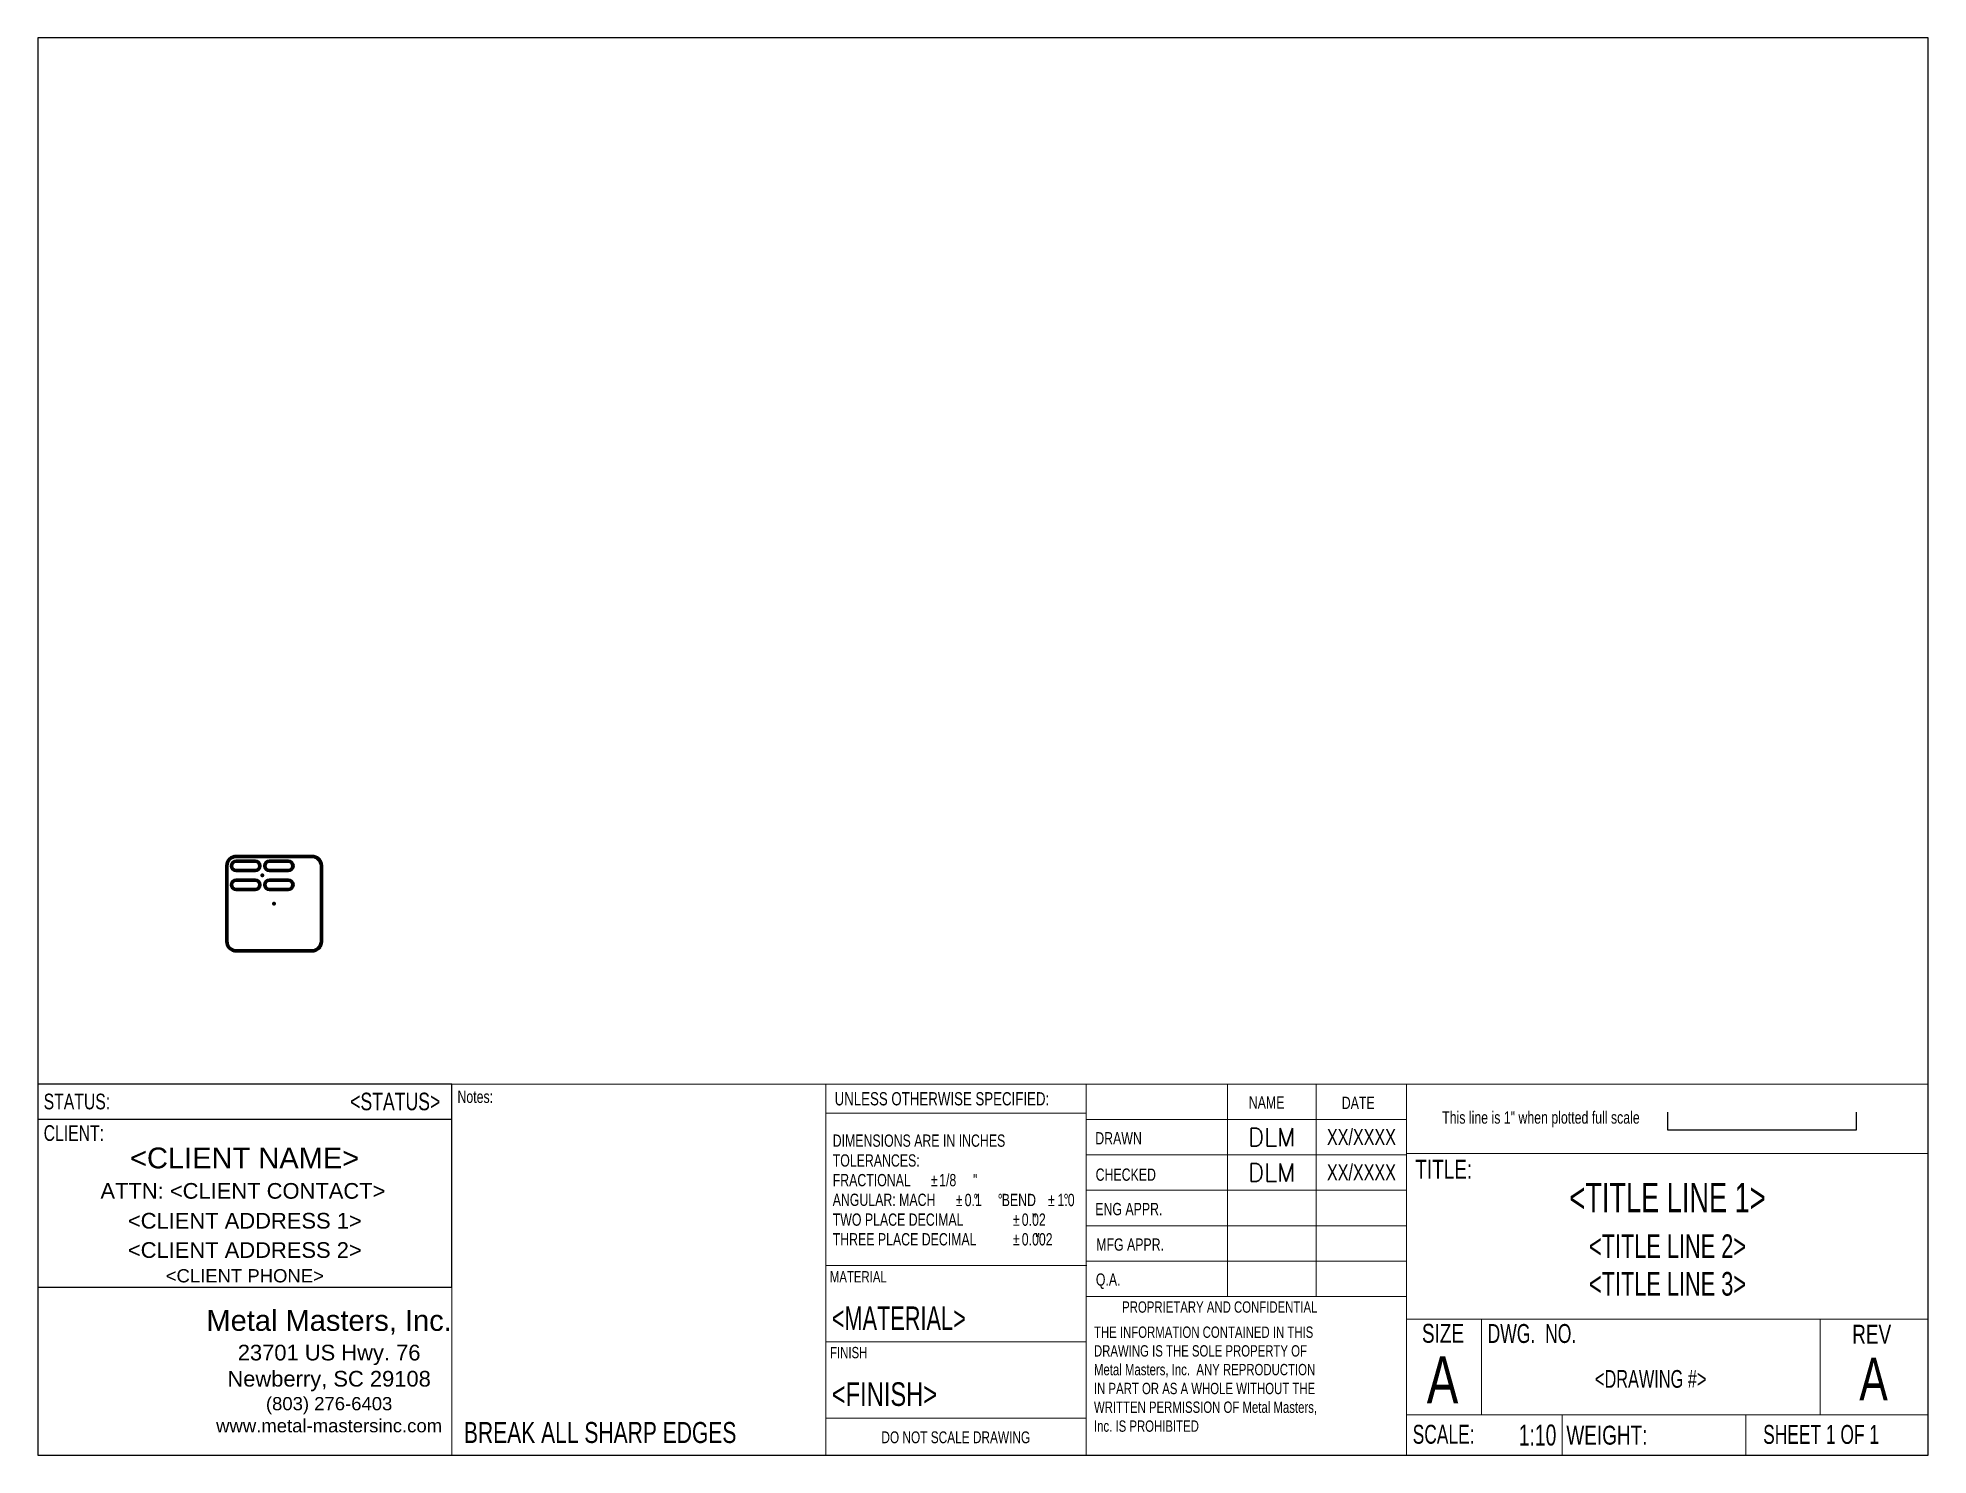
# Paper-space layout 'ANSI A horizontal' of a CAD drawing. Header units: inches. Extents: x 0 to 10, y 0 to 7.5.
# The model-space entities are those that its viewports show. They can reach past a viewport. Long polylines and large blocks are cut down to what shows.
import ezdxf

# ---------------------------------------------------------------- set-up
doc = ezdxf.new("R2010")
doc.units = ezdxf.units.IN
doc.header["$MEASUREMENT"] = 0
doc.layers.add('Dimension', color=250, linetype='Continuous', lineweight=158)
doc.layers.add('Hidden', color=7, linetype='Continuous')
doc.layers.get('Hidden').off()
doc.styles.add('ROMANS', font='romans.shx')
doc.styles.add('SLDTEXTSTYLE0', font='TXT', dxfattribs={"width": 0.75})
doc.styles.add('SLDTEXTSTYLE1', font='TXT', dxfattribs={"width": 0.6875})
doc.styles.add('SLDTEXTSTYLE2', font='TXT', dxfattribs={"width": 0.694444})
doc.styles.get("Standard").update_dxf_attribs({"font": 'arial.ttf'})

# ---------------------------------------------------------------- blocks, each defined once
blk = doc.blocks.new('Tolerance Specification')
at = {"color": 0, "linetype": 'Continuous', "lineweight": 0, "char_height": 0.065, "attachment_point": 1, "style": 'SLDTEXTSTYLE0'}
for s, insert in [('DIMENSIONS ARE IN INCHES', (0, 0.084)), ('TOLERANCES:', (0, -0.021)), ('FRACTIONAL', (0, -0.125)), ('\\A1;%%P', (0.519, -0.125)), ('\\A1;"', (0.742, -0.125)), ('ANGULAR: MACH', (0, -0.229)), ('\\A1;%%P  {\\H0.76923x; \\H0.4x; }%%D', (0.651, -0.23)), ('\\pi-0.195,l0.26,t0.26;°', (0.808, -0.23)), ('BEND', (0.894, -0.23)), ('%%P  {\\H0.46154x; }%%D', (1.139, -0.23)), ('TWO PLACE DECIMAL', (0, -0.334)), ('%%P   {\\H0.5x; }"', (0.953, -0.334)), ('THREE PLACE DECIMAL', (0, -0.438)), ('%%P    {\\H0.5x; }"', (0.953, -0.438))]:
    blk.add_mtext(s, dxfattribs=dict(at, insert=insert))
at = {"color": 250, "char_height": 0.065, "attachment_point": 1, "style": 'SLDTEXTSTYLE0'}
for s, insert in [('1/8', (0.563, -0.125)), ('0.1', (0.698, -0.23)), ('1.0', (1.189, -0.23)), ('0.02', (1, -0.334)), ('0.002', (1, -0.438))]:
    blk.add_mtext(s, dxfattribs=dict(at, insert=insert))
blk = doc.blocks.new('Legal Block')
at = {"color": 0, "linetype": 'Continuous', "lineweight": 0, "char_height": 0.06, "attachment_point": 1, "style": 'SLDTEXTSTYLE0'}
for s, insert in [('THE INFORMATION CONTAINED IN THIS', (0, 0.077)), ('DRAWING IS THE SOLE PROPERTY OF', (0, -0.022)), ('Metal Masters, Inc.  ANY REPRODUCTION ', (0, -0.121)), ('IN PART OR AS A WHOLE WITHOUT THE', (0, -0.221)), ('WRITTEN PERMISSION OF Metal Masters,', (0, -0.32)), ('Inc. IS PROHIBITED', (0, -0.42))]:
    blk.add_mtext(s, dxfattribs=dict(at, insert=insert))
blk = doc.blocks.new('Client Info')
at = {"color": 250, "attachment_point": 5}
for s, insert, char_height in [('<CLIENT NAME>', (1.094, 0.684), 0.11), ('ATTN: <CLIENT CONTACT>', (1.085, 0.51), 0.083), ('<CLIENT ADDRESS 1>', (1.095, 0.352), 0.083), ('<CLIENT ADDRESS 2>', (1.095, 0.197), 0.083), ('<CLIENT PHONE>', (1.095, 0.061), 0.07)]:
    blk.add_mtext(s, dxfattribs=dict(at, insert=insert, char_height=char_height))
blk = doc.blocks.new('*U9')
at = {"color": 250}
for p, q in [((-7.809, 1.964), (-10, 1.964)), ((-10, 1.964), (-10, 0)), ((-7.809, 1.777), (-7.809, 1.964)), ((-1.379, 1.816), (-1.379, 1.722)), ((-0.379, 1.722), (-0.379, 1.816)), ((-7.809, 1.777), (-10, 1.777)), ((-7.809, 0.888), (-7.809, 1.777)), ((-1.379, 1.722), (-0.379, 1.722)), ((-7.809, 0.888), (-10, 0.888))]:
    blk.add_line(p, q, dxfattribs=at)
at = {"color": 250, "linetype": 'Continuous', "lineweight": 18}
for p, q in [((-7.809, 1.964), (0, 1.964)), ((-5.832, 0), (-5.832, 1.964)), ((-4.455, 1.964), (-4.455, 0)), ((-3.706, 1.964), (-3.706, 0.839)), ((-3.238, 1.964), (-3.238, 0.839)), ((-2.759, 1.964), (-2.759, 0)), ((-4.455, 1.81), (-5.832, 1.81)), ((-4.455, 1.777), (-2.759, 1.777)), ((-4.455, 1.589), (-2.759, 1.589)), ((-2.759, 1.597), (0, 1.597)), ((-4.455, 1.402), (-2.759, 1.402)), ((-2.759, 1.214), (-4.455, 1.214)), ((-5.832, 1.004), (-4.45, 1.004)), ((-2.759, 1.027), (-4.455, 1.027)), ((-7.809, 0), (-7.809, 0.888)), ((-2.759, 0.839), (-4.45, 0.839)), ((-2.759, 0.72), (0, 0.72)), ((-2.363, 0.72), (-2.363, 0.213)), ((-0.572, 0.72), (-0.572, 0.213)), ((-5.832, 0.6), (-4.455, 0.6)), ((-2.759, 0.213), (0, 0.213)), ((-1.936, 0.213), (-1.936, 0)), ((-0.964, 0.213), (-0.964, 0)), ((-5.832, 0.196), (-4.455, 0.196))]:
    blk.add_line(p, q, dxfattribs=at)
blk.add_blockref('Client Info', (-10, 0.888))
at = {"color": 250, "linetype": 'Continuous', "lineweight": 0}
for name, p in [('Tolerance Specification', (-5.795, 1.613)), ('Legal Block', (-4.413, 0.604))]:
    blk.add_blockref(name, p, dxfattribs=at)
for s, insert, char_height, attachment_point, style in [('STATUS:', (-9.969, 1.871), 0.083, 4, 'SLDTEXTSTYLE0'), ('Notes:', (-7.78, 1.929), 0.065, 1, 'SLDTEXTSTYLE0'), ('UNLESS OTHERWISE SPECIFIED:', (-5.785, 1.921), 0.07, 1, 'SLDTEXTSTYLE0'), ('NAME', (-3.594, 1.899), 0.065, 1, 'SLDTEXTSTYLE0'), ('DATE', (-3.102, 1.897), 0.065, 1, 'SLDTEXTSTYLE0'), ('CLIENT:', (-9.969, 1.746), 0.083, 1, 'SLDTEXTSTYLE0'), ('DRAWN', (-4.406, 1.677), 0.065, 4, 'SLDTEXTSTYLE0'), ('CHECKED', (-4.404, 1.517), 0.065, 1, 'SLDTEXTSTYLE0'), ('TITLE:', (-2.713, 1.563), 0.1, 1, 'SLDTEXTSTYLE0'), ('ENG APPR.', (-4.406, 1.335), 0.065, 1, 'SLDTEXTSTYLE0'), ('MFG APPR.', (-4.401, 1.147), 0.065, 1, 'SLDTEXTSTYLE0'), ('MATERIAL', (-5.81, 0.974), 0.06, 1, 'SLDTEXTSTYLE0'), ('Q.A.', (-4.403, 0.962), 0.065, 1, 'SLDTEXTSTYLE0'), ('PROPRIETARY AND CONFIDENTIAL', (-4.264, 0.814), 0.06, 1, 'SLDTEXTSTYLE0'), ('SIZE', (-2.678, 0.695), 0.1, 1, 'SLDTEXTSTYLE0'), ('DWG.  NO.', (-2.331, 0.694), 0.1, 1, 'SLDTEXTSTYLE2'), ('REV', (-0.402, 0.69), 0.1, 1, 'SLDTEXTSTYLE0'), ('FINISH', (-5.809, 0.573), 0.06, 1, 'SLDTEXTSTYLE0'), ('DO NOT SCALE DRAWING', (-5.144, 0.126), 0.0625, 2, 'SLDTEXTSTYLE0'), ('SCALE: ', (-2.727, 0.11), 0.1, 4, 'SLDTEXTSTYLE1'), ('WEIGHT:', (-1.914, 0.156), 0.1, 1, 'SLDTEXTSTYLE0'), ('SHEET 1 OF 1', (-0.873, 0.16), 0.1, 1, 'SLDTEXTSTYLE1')]:
    blk.add_mtext(s, dxfattribs=dict(at, insert=insert, char_height=char_height, attachment_point=attachment_point, style=style))
at = {"color": 250}
for s, insert, char_height, attachment_point, style in [('<STATUS>', (-7.871, 1.871), 0.093, 6, 'SLDTEXTSTYLE0'), ('DLM', (-3.472, 1.683), 0.0938, 5, 'ROMANS'), ('XX/XXXX', (-2.998, 1.683), 0.085, 5, 'SLDTEXTSTYLE0'), ('DLM', (-3.472, 1.496), 0.0938, 5, 'ROMANS'), ('XX/XXXX', (-2.998, 1.496), 0.085, 5, 'SLDTEXTSTYLE0'), ('<TITLE LINE 1>', (-1.379, 1.363), 0.15625, 5, 'SLDTEXTSTYLE1'), ('<TITLE LINE 2>', (-1.379, 1.106), 0.125, 5, 'SLDTEXTSTYLE1'), ('<TITLE LINE 3>', (-1.379, 0.906), 0.125, 5, 'SLDTEXTSTYLE1'), ('<MATERIAL>', (-5.8, 0.662), 0.125, 7, 'SLDTEXTSTYLE1'), ('A', (-0.289, 0.403), 0.225, 5, 'SLDTEXTSTYLE0'), ('<DRAWING #>', (-1.468, 0.403), 0.09375, 5, 'SLDTEXTSTYLE1'), ('<FINISH>', (-5.8, 0.259), 0.125, 7, 'SLDTEXTSTYLE0'), ('1:10', (-1.967, 0.106), 0.111, 6, 'SLDTEXTSTYLE1')]:
    blk.add_mtext(s, dxfattribs=dict(at, insert=insert, char_height=char_height, attachment_point=attachment_point, style=style))
at = {"color": 250, "style": 'SLDTEXTSTYLE0'}
for s, width, heights, insert, char_height, attachment_point in [('This line is 1" when plotted full scale', 1.06399, [0.264], (-2.571, 1.777), 0.065, 4), ('BREAK ALL SHARP EDGES', 1.97715, [0], (-7.746, 0.063), 0.111, 7)]:
    blk.add_mtext_dynamic_manual_height_columns(s, width=width, gutter_width=1, heights=heights, dxfattribs=dict(at, insert=insert, char_height=char_height, attachment_point=attachment_point))
at = {"color": 250, "insert": (-8.459, 0.444), "char_height": 0.11, "attachment_point": 5}
blk.add_mtext_dynamic_manual_height_columns('Metal Masters, Inc.\\P{\\H0.75455x;23701 US Hwy. 76\\PNewberry, SC 29108\\P\\H0.84337x;(803) 276-6403\\H1.18571x;\\P\\H0.84337x;www.metal-mastersinc.com}', width=1.30116, gutter_width=1, heights=[0], dxfattribs=at)

msp = doc.modelspace()

# ---------------------------------------------------------------- linework, layer by layer
at = {"layer": 'Dimension'}
for p, q in [((1.5, 4.75), (0.5, 4.75)), ((0.5, 4.25), (1.5, 4.25)), ((3.25, 4.75), (2.25, 4.75)), ((2.25, 4.25), (3.25, 4.25)), ((1.5, 3.75), (0.5, 3.75)), ((0.5, 3.25), (1.5, 3.25)), ((3.25, 3.75), (2.25, 3.75)), ((2.25, 3.25), (3.25, 3.25))]:
    msp.add_line(p, q, dxfattribs=at)
msp.add_lwpolyline([(0.5, 0), (4.5, 0, 0.414214), (5, 0.5), (5, 4.5, 0.414214), (4.5, 5), (0.5, 5, 0.414214), (0, 4.5), (0, 0.5, 0.414214)], format="xyb", close=True, dxfattribs=at)
for centre, start, end in [((0.5, 4.5), 90, 270), ((1.5, 4.5), 270, 90), ((2.25, 4.5), 90, 270), ((3.25, 4.5), 270, 90), ((0.5, 3.5), 90, 270), ((1.5, 3.5), 270, 90), ((2.25, 3.5), 90, 270), ((3.25, 3.5), 270, 90)]:
    msp.add_arc(centre, 0.25, start, end, dxfattribs=at)
for p in [(1.88, 4), (2.5, 2.5)]:
    msp.add_point(p, dxfattribs=at)

psp = doc.layouts.new('ANSI A horizontal')

# ---------------------------------------------------------------- linework, layer by layer
at = {"color": 250}
psp.add_lwpolyline([(0, 0), (10, 0), (10, 7.5), (0, 7.5)], close=True, dxfattribs=at)

# ---------------------------------------------------------------- block references
psp.add_blockref('*U9', (10, 0))

# ---------------------------------------------------------------- texts
at = {"color": 250, "linetype": 'Continuous', "lineweight": 0, "insert": (7.431, 0.399), "char_height": 0.25, "attachment_point": 5, "style": 'SLDTEXTSTYLE0'}
psp.add_mtext('A', dxfattribs=at)

# ---------------------------------------------------------------- viewports
at = {"layer": 'Hidden', "view_target_point": (68.833, 24.047)}
psp.add_viewport(center=(5, 4.732), size=(10, 5.53565), view_center_point=(-28.834, -3.412), view_height=55.35652, dxfattribs=at)

doc.saveas('drawing.dxf')
